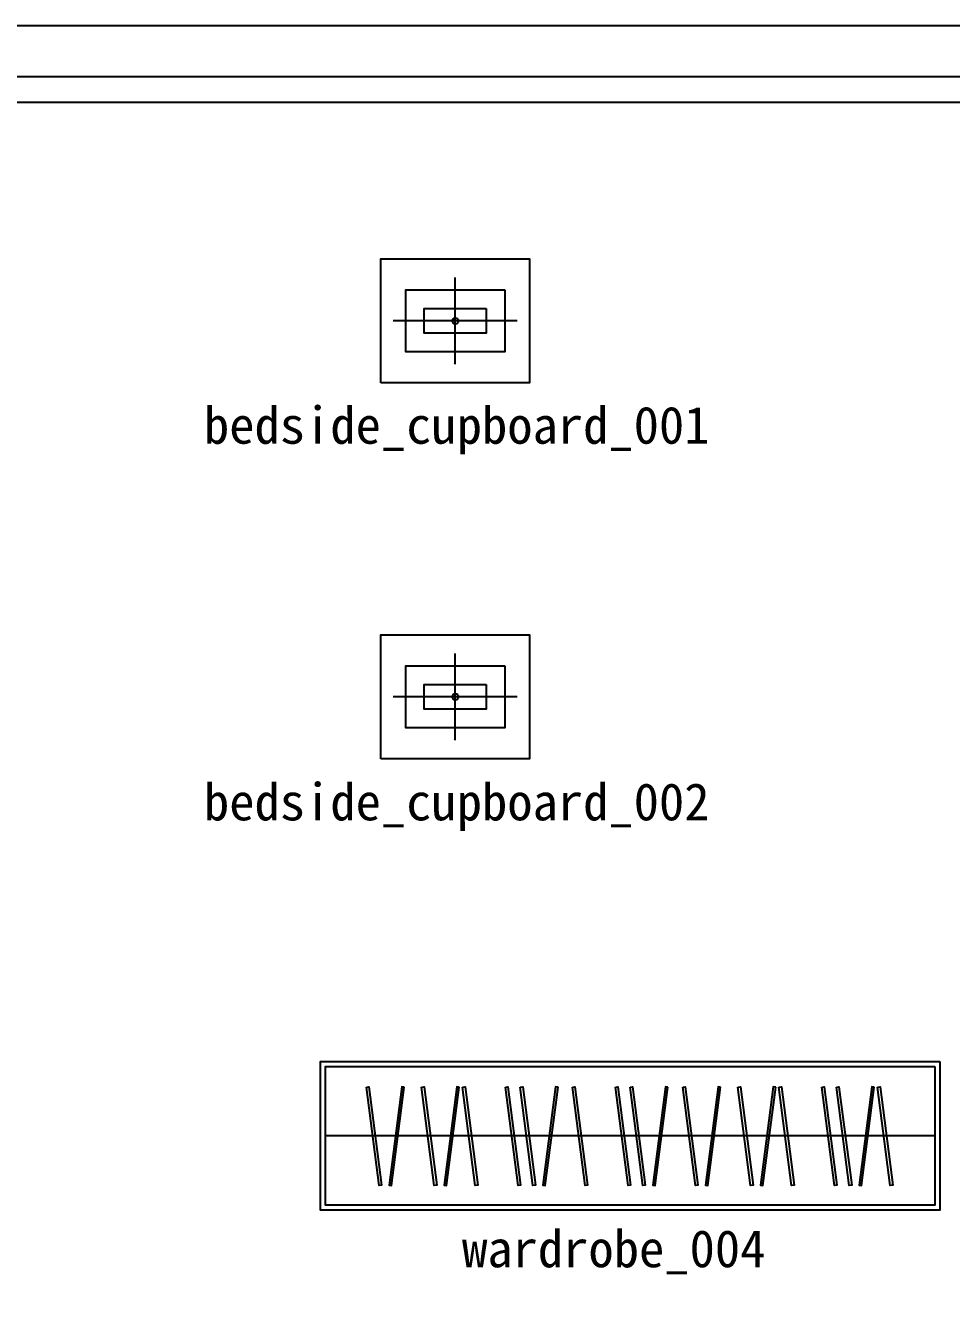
# Model space of a CAD drawing. Extents: x 422240 to 534325, y -8262 to 172635.
# Drawn here: x 460664 to 464400, y 68130 to 73335 of the extents above; entities that cross this region are included whole.
import ezdxf

# ---------------------------------------------------------------- set-up
doc = ezdxf.new("R2010")
doc.units = 0
doc.header["$LTSCALE"] = 1000
doc.header["$MEASUREMENT"] = 0
doc.layers.add('PM-家具', color=146, linetype='Continuous')
doc.styles.get("Standard").update_dxf_attribs({"font": 'gbenor.shx', "bigfont": 'gbcbig.shx'})

# ---------------------------------------------------------------- blocks, each defined once
blk = doc.blocks.new('次卧摆放方案图例')
at = {"color": 251}
blk.add_line((80419.2, 2265.3), (65764.7, 2265.3), dxfattribs=at)
blk.add_line((80315.9, 2162), (65868.1, 2162))
blk.add_lwpolyline([(65528.4, -8203), (80625.9, -8203), (80625.9, 2472), (65528.4, 2472)], close=True)
blk = doc.blocks.new('次卧2500衣柜')
blk.add_line((23498.5, -31407), (21038.5, -31407))
blk.add_lwpolyline([(23518.5, -31107), (23518.5, -31707), (21018.5, -31707), (21018.5, -31107)], close=True)
at = {"color": 251}
for points in [[(23498.5, -31127), (23498.5, -31687), (21038.5, -31687), (21038.5, -31127)], [(21204, -31209.9), (21214, -31208.6), (21265.2, -31605.4), (21255.2, -31606.6)], [(21356.6, -31209.9), (21346.7, -31208.6), (21295.5, -31605.4), (21305.4, -31606.6)], [(21426.5, -31209.9), (21436.4, -31208.6), (21487.6, -31605.4), (21477.7, -31606.6)], [(21579, -31209.9), (21569.1, -31208.6), (21517.9, -31605.4), (21527.8, -31606.6)], [(21592, -31209.9), (21602, -31208.6), (21653.2, -31605.4), (21643.2, -31606.6)], [(21765.4, -31209.9), (21775.3, -31208.6), (21826.5, -31605.4), (21816.6, -31606.6)], [(21824.7, -31209.9), (21834.7, -31208.6), (21885.9, -31605.4), (21875.9, -31606.6)], [(21977.3, -31209.9), (21967.4, -31208.6), (21916.2, -31605.4), (21926.1, -31606.6)], [(22035.8, -31209.9), (22045.7, -31208.6), (22096.9, -31605.4), (22087, -31606.6)], [(22209.1, -31209.9), (22219.1, -31208.6), (22270.3, -31605.4), (22260.3, -31606.6)], [(22268.5, -31209.9), (22278.4, -31208.6), (22329.6, -31605.4), (22319.7, -31606.6)], [(22421, -31209.9), (22411.1, -31208.6), (22359.9, -31605.4), (22369.8, -31606.6)], [(22480.9, -31209.9), (22490.8, -31208.6), (22542, -31605.4), (22532.1, -31606.6)], [(22633.4, -31209.9), (22623.5, -31208.6), (22572.3, -31605.4), (22582.2, -31606.6)], [(22703.3, -31209.9), (22713.3, -31208.6), (22764.5, -31605.4), (22754.5, -31606.6)], [(22855.9, -31209.9), (22846, -31208.6), (22794.8, -31605.4), (22804.7, -31606.6)], [(22868.9, -31209.9), (22878.8, -31208.6), (22930, -31605.4), (22920.1, -31606.6)], [(23042.2, -31209.9), (23052.2, -31208.6), (23103.4, -31605.4), (23093.4, -31606.6)], [(23101.6, -31209.9), (23111.5, -31208.6), (23162.7, -31605.4), (23152.8, -31606.6)], [(23254.1, -31209.9), (23244.2, -31208.6), (23193, -31605.4), (23202.9, -31606.6)], [(23267.1, -31209.9), (23277, -31208.6), (23328.3, -31605.4), (23318.3, -31606.6)]]:
    blk.add_lwpolyline(points, close=True, dxfattribs=at)
blk = doc.blocks.new('床头柜')
at = {"color": 250, "linetype": 'Continuous'}
for p, q in [((462397.9, 71769.2), (462397.9, 72119.2)), ((462647.9, 71944.2), (462147.9, 71944.2))]:
    blk.add_line(p, q, dxfattribs=at)
blk.add_lwpolyline([(462522.9, 71994.2), (462522.9, 71894.2), (462272.9, 71894.2), (462272.9, 71994.2)], close=True, dxfattribs=at)
blk.add_circle((462397.9, 71944.2), 12.5, dxfattribs=at)
at = {"layer": 'PM-家具'}
for points in [[(462097.9, 71694.2), (462097.9, 72194.2), (462697.9, 72194.2), (462697.9, 71694.2)], [(462597.9, 72069.2), (462597.9, 71819.2), (462197.9, 71819.2), (462197.9, 72069.2)]]:
    blk.add_lwpolyline(points, close=True, dxfattribs=at)

msp = doc.modelspace()

# ---------------------------------------------------------------- block references
msp.add_blockref('次卧摆放方案图例', (386196.9, 70863))
at = {"layer": 'PM-家具'}
for name, p in [('床头柜', (0, 199.5)), ('床头柜', (0, -1317.7)), ('次卧2500衣柜', (440835.4, 100261))]:
    msp.add_blockref(name, p, dxfattribs=at)

# ---------------------------------------------------------------- texts
at = {"char_height": 150, "attachment_point": 1}
for s, insert in [('{\\f@FangSong|b0|i0|c134|p49;bedside_cupboard_001}', (461383.5, 71798.1)), ('{\\f@FangSong|b0|i0|c134|p49;bedside_cupboard_002}', (461383.5, 70277.9)), ('{\\f@FangSong|b0|i0|c134|p49;wardrobe_004}', (462425.4, 68474.1))]:
    msp.add_mtext_dynamic_manual_height_columns(s, width=1434.402, gutter_width=1750, heights=[0], dxfattribs=dict(at, insert=insert))

# ---------------------------------------------------------------- next in the draw order: wipeouts: each hides what was drawn before it
msp.add_wipeout([(463603, 72472.5), (463603, 72022.5), (463048, 72022.5), (463048, 72472.5)])

doc.saveas('drawing.dxf')
